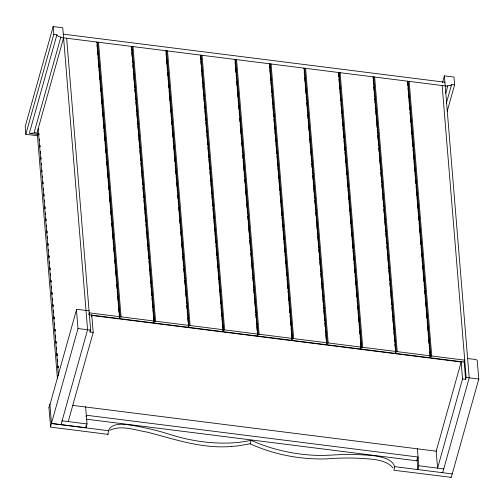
<?xml version="1.0" encoding="UTF-8"?>
<svg xmlns="http://www.w3.org/2000/svg" width="504" height="504" viewBox="0 0 504 504"><rect width="100%" height="100%" fill="white"/><g stroke="black" fill="none" stroke-linecap="round" stroke-linejoin="round"><path stroke-width="0.76" d="M107.358 434.354L108.007 434.215M48.938 407.679L50.658 427.121L107.648 434.309A0.63 0.46 45.4 0 0 108.007 434.215M49.921 404.775L76.501 309.733L77.742 309.406L89.069 310.823M76.469 309.815L78 328.532L51.452 423.404L61.041 424.614L87.589 329.742L62.761 27.77L53.172 26.561L25.2 126.535L25.836 134.285L37.51 135.759M50.526 426.97L51.465 423.536L49.865 404.101L48.951 407.553M442.487 82.637L444.383 75.858L453.972 77.062L454.608 84.811L451.553 84.578L450.526 85.617L447.854 85.768L445.75 93.303M447.854 85.768L446.746 86.121L62.055 37.649L58.111 36.175L56.889 34.845L53.808 34.31L53.172 26.561M25.836 134.285L53.808 34.31M56.889 34.845L29.446 132.924L30.12 133.51L37.831 134.48M35.123 132.773L34.083 132.716L60.864 37.006M63.586 37.844L37.176 132.243L57.431 378.63M38.487 128.967L38.172 128.684L58.458 375.43M88.88 314.105L89.233 312.839L119.53 316.657L119.001 318.553L88.704 314.735M91.375 316.972L91.797 315.46L461.147 361.998L436.199 451.181L72.311 405.329M62.49 420.865L62.168 420.582M68.242 421.59L93.19 332.413L90.122 332.023L90.657 330.126L66.654 38.228M85.963 416.499L86.316 415.233L418.081 457.034L417.022 460.832L86.814 419.227M61.173 424.141L61.809 424.708L85.207 427.657L86.108 427.279L87.035 423.959L85.611 406.659M108.07 434.108C107.888 423.763 119.889 423.681 127.474 424.677A178.334 112.915 15.6 0 1 148.441 428.589C162.433 431.506 175.757 436.911 189.794 439.62A120.362 76.211 15.6 0 0 211.762 442.657C224.916 443.577 238.272 443.249 251.168 440.263C264.058 446.261 277.817 450.223 291.791 452.743A120.362 76.211 15.6 0 0 313.715 455.238C327.191 456.051 340.622 453.909 354.104 454.501A178.334 112.915 15.6 0 1 374.856 455.855C381.994 457.178 392.125 458.804 394.726 466.66L393.908 470.245L451.269 477.338L478.8 379.033L477.2 360.221L475.877 359.566L467.624 358.52M131.475 46.393L154.054 321.004L153.518 322.9L120.538 318.748L119.133 318.081M165.992 50.746L188.572 325.357L188.042 327.254L155.056 323.096L153.651 322.428M200.51 55.093L223.089 329.704L222.56 331.601L189.573 327.449L188.175 326.781M235.034 59.447L257.607 334.051L257.078 335.954L224.091 331.796L222.692 331.128M251.168 440.263L250.135 443.797L238.153 445.87L231.588 446.437M269.552 63.794L292.125 338.404L291.596 340.301L258.609 336.143L257.21 335.475M304.07 68.141L326.649 342.751L326.113 344.648L293.133 340.496L291.728 339.828M338.587 72.494L361.166 347.105L360.637 349.001L327.65 344.843L326.245 344.175M446.279 103.433L451.553 84.578M447.193 111.321L454.608 84.811M373.105 76.841L395.684 351.452L395.155 353.348L362.168 349.196L360.769 348.529M407.623 81.194L430.202 355.799L429.673 357.701L396.686 353.543L395.287 352.876M418.503 469.659L417.873 469.085L418.799 465.765L417.375 448.466M461.122 361.689L462.546 378.951L437.592 468.134L436.174 450.872M462.546 378.951L465.614 379.336L466.143 377.439L442.147 85.541M443.344 468.859L443.797 468.67M442.669 472.702L469.211 377.824L444.383 75.858M110.023 430.265C121.243 424.677 135.318 430.284 147.47 432.167C175.046 439.387 202.671 449.045 231.676 446.431M96.825 42.519L98.488 42.242L121.067 316.852L119.398 317.129L119.209 314.779M131.664 50.791L131.342 46.872L133.012 46.589L155.585 321.199L154.684 321.577L153.922 321.483L153.468 315.989M165.86 51.219L167.53 50.935L190.102 325.546L188.439 325.83L188.244 323.474M200.705 59.491L200.378 55.566L202.047 55.289L224.627 329.899L222.957 330.177M234.902 59.919L236.565 59.636L259.144 334.246L257.475 334.53L257.279 332.174M269.741 68.191L269.419 64.266L271.083 63.989L293.662 338.6L291.992 338.877M303.937 68.62L305.6 68.336L328.18 342.947L326.516 343.23L326.321 340.874M338.776 76.891L338.455 72.967L340.124 72.683L362.697 347.294L361.796 347.672L361.034 347.577L360.581 342.084M372.973 77.314L374.642 77.036L397.215 351.647L395.552 351.924L395.356 349.574M407.818 85.592L407.49 81.667L409.16 81.383L431.739 355.994L430.838 356.372L430.07 356.278L429.685 351.565M441.901 472.607L442.802 472.229M32.917 133.144L30.12 133.51M450.431 477.376L450.998 477.439M63.284 34.146L444.912 82.234M34.083 132.716L37.201 133.106M121.067 316.852L154.054 321.004M155.585 321.199L188.572 325.357M190.102 325.546L223.089 329.704M224.627 329.899L257.607 334.051M259.144 334.246L292.125 338.404M293.662 338.6L326.649 342.751M328.18 342.947L361.166 347.105M362.697 347.294L395.684 351.452M397.215 351.647L430.202 355.799M431.739 355.994L464.719 360.152L464.19 362.048L431.204 357.89L429.805 357.223M78 328.532L90.657 330.126M466.143 377.439L478.8 379.033M62.105 420.821L87.035 423.959M418.799 465.765L443.728 468.909M394.726 466.66L452.258 473.911M51.465 423.536L108.996 430.781M250.135 443.797L250.104 443.785C273.93 454.684 300.384 459.635 326.535 458.886L326.617 458.886C341 457.695 355.528 457.682 370.27 459.068C378.428 459.799 387.979 461.595 393.063 467.958M464.127 361.292L465.614 379.336M408.259 81.761L430.838 356.372M408.007 87.942L408.334 91.867M408.461 93.435L408.845 98.141M408.977 99.71L409.361 104.416M409.494 105.991L409.815 109.91M410.01 112.266L410.395 116.972M410.527 118.541L410.848 122.466M411.044 124.816L411.365 128.74M411.491 130.309L411.881 135.022M412.007 136.59L412.329 140.509M412.524 142.865L412.845 146.79M413.041 149.14L413.425 153.846M413.557 155.421L413.879 159.34M414.011 160.908L414.395 165.621M414.521 167.189L414.912 171.896M415.038 173.464L415.365 177.389M415.554 179.739L415.882 183.664M416.071 186.02L416.392 189.939M416.524 191.507L416.909 196.22M417.041 197.788L417.425 202.495M417.558 204.063L417.942 208.769M418.074 210.338L418.396 214.263M418.591 216.619L418.912 220.538M419.101 222.894L419.429 226.819M419.555 228.388L419.945 233.094M420.071 234.662L420.456 239.368M420.588 240.937L420.909 244.862M421.105 247.218L421.426 251.137M421.621 253.493L421.942 257.418M422.069 258.987L422.459 263.693M422.585 265.262L422.976 269.968M423.102 271.536L423.492 276.249M423.618 277.817L423.94 281.736M424.135 284.092L424.456 288.017M424.651 290.367L424.973 294.292M425.105 295.861L425.489 300.567M425.622 302.135L426.006 306.848M426.138 308.416L426.523 313.123M426.649 314.691L426.976 318.616M427.165 320.966L427.493 324.891M427.619 326.46L428.003 331.166M428.135 332.741L428.52 337.447M428.652 339.016L429.036 343.722M429.169 345.29L429.49 349.215M417.035 458.886L417.873 469.085M373.741 77.414L396.32 352.025M373.231 80.457L373.552 84.376M373.748 86.732L374.069 90.657M374.201 92.226L374.522 96.144M374.718 98.501L375.102 103.207M375.234 104.775L375.619 109.488M375.751 111.056L376.072 114.975M376.261 117.331L376.589 121.256M376.715 122.825L377.105 127.531M377.231 129.1L377.553 133.025M377.748 135.374L378.132 140.087M378.265 141.655L378.586 145.574M378.781 147.93L379.103 151.855M379.229 153.424L379.619 158.13M379.745 159.699L380.136 164.405M380.262 165.974L380.583 169.898M380.778 172.255L381.169 176.961M381.295 178.529L381.616 182.454M381.811 184.804L382.133 188.729M382.265 190.298L382.649 195.004M382.782 196.573L383.103 200.498M383.292 202.854L383.62 206.772M383.809 209.129L384.136 213.053M384.325 215.403L384.653 219.328M384.779 220.897L385.163 225.603M385.295 227.178L385.68 231.884M385.812 233.453L386.133 237.378M386.329 239.728L386.65 243.653M386.845 246.002L387.166 249.927M387.293 251.496L387.683 256.202M387.809 257.777L388.2 262.483M388.326 264.052L388.716 268.758M388.842 270.327L389.164 274.252M389.359 276.608L389.68 280.526M389.876 282.883L390.197 286.808M390.329 288.376L390.713 293.082M390.839 294.651L391.23 299.357M391.356 300.926L391.684 304.851M391.873 307.207L392.194 311.125M392.389 313.482L392.711 317.407M392.843 318.975L393.227 323.681M393.359 325.25L393.744 329.956M393.876 331.525L394.26 336.237M394.393 337.806L394.714 341.725M394.909 344.081L395.231 348.006M339.224 73.061L361.796 347.672M338.971 79.241L339.293 83.166M339.425 84.735L339.809 89.441M339.942 91.01L340.326 95.722M340.452 97.291L340.78 101.21M340.969 103.566L341.296 107.491M341.485 109.84L341.806 113.765M341.939 115.334L342.323 120.04M342.455 121.609L342.84 126.321M342.972 127.89L343.356 132.596M343.489 134.165L343.81 138.09M344.005 140.44L344.326 144.364M344.452 145.933L344.843 150.639M344.969 152.214L345.29 156.133M345.486 158.489L345.876 163.195M346.002 164.764L346.387 169.47M346.519 171.039L346.84 174.964M347.036 177.32L347.357 181.238M347.489 182.813L347.873 187.519M347.999 189.088L348.327 193.013M348.516 195.363L348.907 200.069M349.033 201.644L349.354 205.563M349.549 207.919L349.87 211.844M350.003 213.412L350.387 218.119M350.519 219.687L350.904 224.393M351.036 225.962L351.357 229.887M351.553 232.243L351.937 236.949M352.063 238.518L352.391 242.443M352.516 244.012L352.907 248.718M353.033 250.286L353.424 254.993M353.55 256.561L353.871 260.486M354.066 262.842L354.388 266.761M354.583 269.117L354.904 273.042M355.099 275.392L355.421 279.317M355.547 280.886L355.937 285.592M356.063 287.16L356.454 291.873M356.58 293.441L356.901 297.36M357.097 299.716L357.418 303.641M357.613 305.991L357.935 309.916M358.067 311.485L358.451 316.191M358.583 317.759L358.968 322.472M359.1 324.041L359.484 328.747M359.61 330.315L359.938 334.24M360.127 336.59L360.454 340.515M304.706 68.714L327.279 343.325M304.196 71.757L304.517 75.676M304.649 77.251L305.033 81.957M305.159 83.525L305.55 88.232M305.676 89.8L306.004 93.725M306.193 96.075L306.514 100M306.709 102.356L307.031 106.281M307.163 107.85L307.547 112.556M307.679 114.124L308.064 118.831M308.196 120.399L308.58 125.105M308.713 126.68L309.034 130.599M309.223 132.955L309.55 136.88M309.677 138.449L310.067 143.155M310.193 144.724L310.577 149.43M310.71 150.998L311.094 155.711M311.226 157.28L311.548 161.198M311.743 163.554L312.064 167.479M312.26 169.829L312.581 173.754M312.707 175.323L313.097 180.029M313.223 181.597L313.614 186.31M313.74 187.879L314.131 192.585M314.257 194.153L314.578 198.078M314.773 200.428L315.094 204.353M315.227 205.922L315.611 210.628M315.743 212.197L316.065 216.121M316.26 218.478L316.644 223.184M316.77 224.752L317.161 229.459M317.287 231.027L317.614 234.952M317.74 236.521L318.125 241.227M318.257 242.796L318.641 247.508M318.774 249.077L319.095 252.995M319.29 255.352L319.675 260.058M319.807 261.626L320.128 265.551M320.323 267.908L320.645 271.826M320.771 273.395L321.161 278.107M321.287 279.676L321.678 284.382M321.804 285.951L322.125 289.876M322.321 292.226L322.705 296.938M322.837 298.507L323.159 302.425M323.291 304L323.675 308.706M323.801 310.275L324.192 314.981M324.318 316.55L324.645 320.475M324.834 322.825L325.162 326.75M325.351 329.106L325.672 333.031M325.804 334.599L326.189 339.305M270.182 64.367L292.761 338.971M269.867 69.76L270.257 74.466M270.383 76.035L270.774 80.747M270.9 82.316L271.221 86.234M271.417 88.591L271.738 92.516M271.933 94.865L272.255 98.79M272.387 100.359L272.771 105.065M272.903 106.634L273.288 111.346M273.42 112.915L273.741 116.833M273.93 119.19L274.258 123.115M274.447 125.465L274.774 129.389M274.901 130.958L275.285 135.664M275.417 137.233L275.801 141.945M275.934 143.514L276.318 148.22M276.45 149.789L276.772 153.714M276.967 156.064L277.288 159.988M277.483 162.345L277.805 166.263M277.931 167.832L278.321 172.544M278.447 174.113L278.838 178.819M278.964 180.388L279.348 185.094M279.481 186.663L279.802 190.588M279.997 192.944L280.318 196.862M280.451 198.437L280.835 203.143M280.961 204.712L281.352 209.418M281.478 210.987L281.868 215.693M281.994 217.262L282.316 221.187M282.511 223.543L282.832 227.462M282.964 229.037L283.349 233.743M283.481 235.311L283.865 240.017M283.998 241.586L284.382 246.292M284.514 247.867L284.899 252.573M285.031 254.142L285.352 258.067M285.541 260.417L285.869 264.342M285.995 265.91L286.385 270.617M286.511 272.185L286.833 276.11M287.028 278.466L287.412 283.172M287.545 284.741L287.866 288.666M288.061 291.016L288.382 294.941M288.508 296.51L288.899 301.216M289.025 302.784L289.416 307.497M289.542 309.065L289.863 312.984M290.058 315.34L290.449 320.046M290.575 321.615L290.896 325.54M291.091 327.896L291.413 331.815M291.545 333.383L291.929 338.096M235.664 60.014L258.243 334.625M235.091 62.269L235.481 66.982M235.607 68.55L235.929 72.469M236.124 74.825L236.445 78.75M236.641 81.1L237.025 85.812M237.157 87.381L237.478 91.3M237.611 92.868L237.995 97.581M238.121 99.149L238.512 103.855M238.638 105.424L238.965 109.349M239.154 111.699L239.476 115.624M239.671 117.98L239.992 121.899M240.188 124.255L240.509 128.18M240.641 129.749L241.025 134.455M241.158 136.023L241.542 140.729M241.674 142.298L241.996 146.223M242.191 148.579L242.512 152.498M242.701 154.854L243.029 158.779M243.155 160.348L243.545 165.054M243.671 166.622L244.056 171.328M244.188 172.904L244.509 176.822M244.705 179.178L245.026 183.103M245.221 185.453L245.542 189.378M245.668 190.947L246.059 195.653M246.185 197.222L246.576 201.934M246.702 203.503L247.092 208.209M247.218 209.777L247.54 213.702M247.735 216.052L248.056 219.977M248.252 222.333L248.573 226.252M248.705 227.821L249.089 232.533M249.222 234.102L249.606 238.808M249.732 240.377L250.123 245.083M250.249 246.651L250.576 250.576M250.765 252.932L251.087 256.851M251.219 258.42L251.603 263.132M251.735 264.701L252.12 269.407M252.252 270.976L252.636 275.682M252.769 277.25L253.09 281.175M253.285 283.531L253.607 287.45M253.733 289.019L254.123 293.731M254.249 295.3L254.64 300.006M254.766 301.575L255.156 306.281M255.282 307.849L255.667 312.562M255.799 314.131L256.12 318.049M256.316 320.405L256.637 324.33M256.769 325.899L257.153 330.605M201.146 55.667L223.726 330.277M200.831 61.06L201.153 64.984M201.348 67.334L201.732 72.047M201.865 73.615L202.186 77.54M202.381 79.89L202.703 83.815M202.828 85.384L203.219 90.09M203.345 91.659L203.736 96.365M203.862 97.94L204.183 101.858M204.378 104.215L204.769 108.921M204.895 110.489L205.216 114.414M205.412 116.77L205.733 120.689M205.865 122.258L206.249 126.97M206.382 128.539L206.703 132.458M206.892 134.814L207.22 138.739M207.409 141.088L207.736 145.013M207.925 147.37L208.246 151.288M208.379 152.857L208.763 157.569M208.895 159.138L209.28 163.844M209.412 165.413L209.733 169.338M209.929 171.688L210.25 175.613M210.445 177.969L210.767 181.887M210.893 183.456L211.283 188.168M211.409 189.737L211.8 194.443M211.926 196.012L212.316 200.718M212.442 202.287L212.764 206.212M212.959 208.568L213.28 212.486M213.476 214.843L213.797 218.768M213.929 220.336L214.313 225.042M214.439 226.611L214.83 231.317M214.956 232.886L215.284 236.811M215.473 239.167L215.794 243.086M215.989 245.442L216.311 249.367M216.443 250.935L216.827 255.641M216.959 257.21L217.344 261.916M217.476 263.485L217.86 268.197M217.993 269.766L218.314 273.685M218.503 276.041L218.831 279.966M218.957 281.534L219.347 286.24M219.473 287.809L219.864 292.515M219.99 294.09L220.374 298.796M220.506 300.365L220.828 304.29M221.023 306.64L221.344 310.565M221.539 312.915L221.861 316.84M221.987 318.408L222.377 323.114M222.503 324.689L222.825 328.608M166.629 51.314L189.208 325.924M166.055 53.575L166.44 58.281M166.572 59.85L166.956 64.556M167.089 66.125L167.41 70.05M167.605 72.406L167.927 76.325M168.053 77.893L168.443 82.606M168.569 84.174L168.89 88.093M169.086 90.449L169.476 95.155M169.602 96.724L169.987 101.436M170.119 103.005L170.44 106.924M170.636 109.28L170.957 113.205M171.083 114.773L171.473 119.48M171.599 121.048L171.927 124.973M172.116 127.323L172.507 132.035M172.633 133.604L172.954 137.523M173.149 139.879L173.471 143.804M173.603 145.373L173.987 150.079M174.119 151.647L174.504 156.353M174.636 157.922L174.957 161.847M175.153 164.203L175.537 168.909M175.663 170.478L175.991 174.403M176.117 175.972L176.507 180.678M176.633 182.246L177.017 186.953M177.15 188.521L177.471 192.446M177.666 194.802L177.988 198.721M178.183 201.077L178.504 205.002M178.7 207.352L179.021 211.277M179.147 212.846L179.537 217.552M179.663 219.127L180.054 223.833M180.18 225.401L180.501 229.326M180.697 231.676L181.018 235.601M181.213 237.951L181.534 241.876M181.667 243.445L182.051 248.151M182.183 249.726L182.568 254.432M182.7 256L183.084 260.707M183.21 262.275L183.538 266.2M183.727 268.556L184.054 272.475M184.181 274.044L184.565 278.756M184.697 280.325L185.081 285.031M185.214 286.6L185.598 291.306M185.73 292.874L186.052 296.799M186.247 299.156L186.568 303.074M186.763 305.43L187.085 309.355M187.211 310.924L187.601 315.63M187.727 317.199L188.118 321.905M132.111 46.966L154.684 321.577M131.796 52.359L132.18 57.072M132.313 58.64L132.634 62.559M132.823 64.915L133.15 68.84M133.276 70.409L133.667 75.115M133.793 76.684L134.177 81.39M134.31 82.958L134.694 87.671M134.826 89.24L135.148 93.158M135.343 95.514L135.664 99.439M135.859 101.789L136.181 105.714M136.307 107.283L136.697 111.989M136.823 113.558L137.214 118.27M137.34 119.839L137.731 124.545M137.857 126.113L138.178 130.038M138.373 132.388L138.695 136.313M138.827 137.882L139.211 142.588M139.343 144.163L139.665 148.082M139.854 150.438L140.244 155.144M140.37 156.713L140.698 160.637M140.887 162.987L141.215 166.912M141.34 168.481L141.725 173.193M141.857 174.762L142.241 179.468M142.374 181.037L142.695 184.962M142.89 187.312L143.275 192.018M143.407 193.593L143.728 197.511M143.923 199.868L144.245 203.792M144.371 205.361L144.761 210.067M144.887 211.636L145.278 216.342M145.404 217.911L145.725 221.836M145.921 224.192L146.305 228.898M146.437 230.467L146.758 234.392M146.891 235.96L147.275 240.666M147.401 242.235L147.792 246.941M147.918 248.51L148.245 252.435M148.434 254.791L148.756 258.709M148.951 261.066L149.272 264.991M149.468 267.341L149.789 271.265M149.921 272.834L150.305 277.54M150.438 279.109L150.822 283.821M150.954 285.39L151.276 289.309M151.471 291.665L151.792 295.59M151.981 297.94L152.309 301.864M152.435 303.433L152.825 308.139M152.951 309.708L153.336 314.42M97.593 42.62L120.166 317.224M96.957 42.046L119.53 316.657M97.014 44.875L97.341 48.8M97.53 51.15L97.858 55.075M98.047 57.425L98.368 61.349M98.501 62.918L98.885 67.624M99.017 69.199L99.401 73.905M99.534 75.474L99.918 80.18M100.05 81.749L100.372 85.674M100.567 88.03L100.888 91.948M101.083 94.305L101.405 98.23M101.531 99.798L101.921 104.504M102.047 106.073L102.438 110.779M102.564 112.348L102.948 117.054M103.081 118.629L103.402 122.548M103.597 124.904L103.918 128.829M104.051 130.397L104.435 135.103M104.561 136.672L104.952 141.378M105.078 142.947L105.468 147.659M105.594 149.228L105.916 153.147M106.111 155.503L106.432 159.428M106.627 161.778L106.949 165.703M107.081 167.271L107.465 171.977M107.598 173.546L107.982 178.258M108.114 179.827L108.499 184.533M108.631 186.102L108.952 190.027M109.141 192.377L109.469 196.302M109.595 197.87L109.985 202.577M110.111 204.145L110.433 208.07M110.628 210.426L111.012 215.132M111.145 216.701L111.466 220.626M111.661 222.976L111.983 226.901M112.108 228.469L112.499 233.176M112.625 234.744L113.016 239.457M113.142 241.025L113.463 244.944M113.658 247.3L114.049 252.006M114.175 253.575L114.496 257.5M114.692 259.856L115.013 263.775M115.145 265.35L115.529 270.056M115.662 271.625L116.046 276.331M116.172 277.899L116.5 281.824M116.689 284.174L117.079 288.887M117.205 290.455L117.527 294.374M117.659 295.949L118.043 300.655M118.175 302.224L118.56 306.93M118.692 308.498L119.013 312.423M91.734 314.654L93.19 332.413M89.995 330.479L90.122 332.023M85.976 425.71L86.108 427.279M38.94 133.434L39.073 134.996M39.91 145.183L40.036 146.746M40.421 151.446L40.553 153.014M40.937 157.714L41.07 159.283M41.391 163.195L41.517 164.764M41.971 170.245L42.097 171.814M42.935 181.994L43.067 183.563M43.451 188.263L43.577 189.832M43.968 194.531L44.094 196.1M44.415 200.012L44.547 201.581M44.995 207.062L45.127 208.631M45.965 218.812L46.091 220.38M46.475 225.08L46.607 226.649M46.992 231.349L47.124 232.911M47.445 236.83L47.571 238.398M48.025 243.879L48.151 245.448M48.472 249.36L48.605 250.929M48.989 255.629L49.115 257.197M49.505 261.897L49.631 263.46M50.022 268.159L50.148 269.728M50.469 273.647L50.602 275.216M51.049 280.697L51.181 282.265M51.502 286.178L51.629 287.746M52.013 292.446L52.145 294.015M52.529 298.714L52.662 300.277M53.046 304.977L53.172 306.545M53.5 310.464L53.626 312.026M54.01 316.726L54.205 319.076M54.526 322.995L54.659 324.563M55.043 329.263L55.169 330.826M55.56 335.525L55.686 337.094M56.07 341.794L56.202 343.363M56.524 347.281L56.65 348.844M57.04 353.543L57.229 355.893M57.557 359.812L57.683 361.381M58.067 366.08L58.199 367.643M58.584 372.343L58.716 373.911M39.325 139.154L39.457 140.717M39.841 145.417L39.974 146.985M40.358 151.685L40.484 153.254M40.805 157.166L40.937 158.735M41.322 163.435L41.454 165.003M42.355 175.965L42.481 177.534M42.871 182.234L42.998 183.803M43.382 188.502L43.514 190.065M43.835 193.983L43.961 195.552M44.352 200.252L44.478 201.821M44.862 206.52L44.995 208.083M45.379 212.782L45.511 214.351M45.895 219.051L46.021 220.62M46.412 225.319L46.538 226.882M46.859 230.801L46.992 232.369M47.376 237.069L47.508 238.631M47.893 243.331L48.019 244.9M48.409 249.6L48.535 251.168M48.92 255.868L49.052 257.431M49.436 262.13L49.568 263.699M49.89 267.618L50.016 269.18M50.406 273.886L50.532 275.449M50.917 280.148L51.049 281.717M51.433 286.417L51.566 287.986M51.95 292.685L52.076 294.248M52.466 298.948L52.592 300.516M52.914 304.435L53.046 305.997M53.43 310.697L53.556 312.266M53.947 316.966L54.073 318.534M54.464 323.234L54.59 324.796M54.974 329.496L55.106 331.065M55.944 341.246L56.07 342.815M56.454 347.514L56.587 349.083M56.971 353.783L57.103 355.351M57.487 360.051L57.614 361.614M58.004 366.314L58.13 367.882"/></g></svg>
